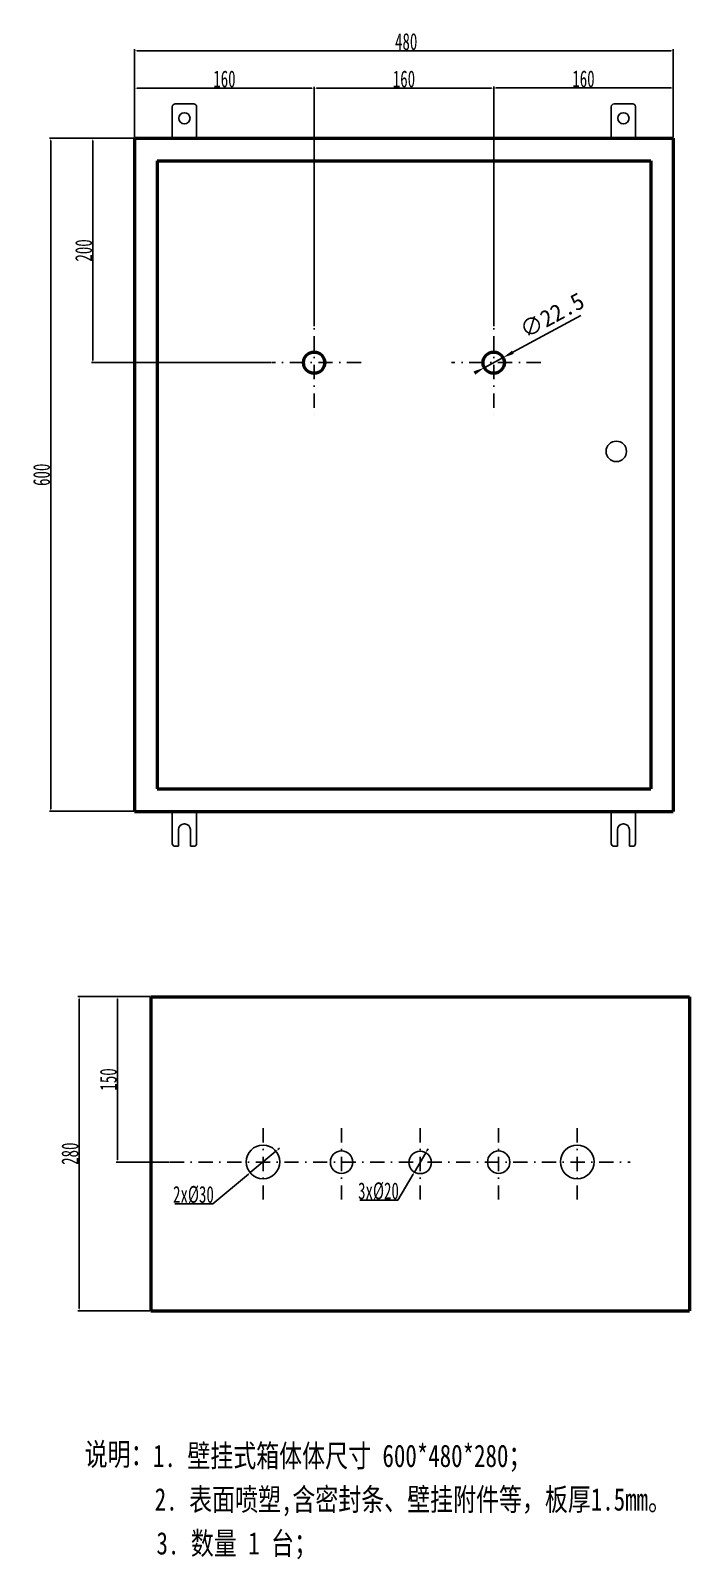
# Model space of a CAD drawing. Header units: millimetres. Extents: x 351 to 10319, y -5939 to 5511.
# Drawn here: x 7853 to 8440, y 1761 to 3124 of the extents above; entities that cross this region are included whole.
import ezdxf

# ---------------------------------------------------------------- set-up
doc = ezdxf.new("R2010")
doc.units = ezdxf.units.MM
doc.linetypes.add('DASHDOT', pattern=[25.4, 12.7, -6.35, 0, -6.35])
doc.layers.add('41', color=7, linetype='Continuous')
doc.styles.add('song', font='SimSun.ttf', dxfattribs={"width": 0.65})
doc.dimstyles.new('ISO-25', dxfattribs={"dimtxt": 3.5, "dimasz": 2, "dimexe": 1.25, "dimexo": 0.625, "dimtad": 1, "dimtoh": 1, "dimtxsty": 'song', "dimcen": 2.5, "dimadec": 0, "dimazin": 0, "dimtfac": 1, "dimtmove": 0, "dimatfit": 3, "dimfxl": 0, "dimarcsym": 0})

# ---------------------------------------------------------------- blocks, each defined once
blk = doc.blocks.new('*D126')
at = {"color": 0, "lineweight": -2}
for p, q in [((7946, 3028.7), (7946, 3107.4)), ((8426, 3028.7), (8426, 3107.4)), ((7948, 3106.1), (8424, 3106.1))]:
    blk.add_line(p, q, dxfattribs=at)
at = {"color": 0}
for points in [[(7948, 3106.4), (7948, 3105.8), (7946, 3106.1)], [(8424, 3106.4), (8424, 3105.8), (8426, 3106.1)]]:
    blk.add_solid(points, dxfattribs=at)
at = {"layer": 'Defpoints', "color": 0}
for p in [(8426, 3106.1), (7946, 3028.1), (8426, 3028.1)]:
    blk.add_point(p, dxfattribs=at)
at = {"color": 0, "insert": (8188, 3114.2), "char_height": 15, "attachment_point": 5, "style": 'song'}
blk.add_mtext('480', dxfattribs=at)
blk = doc.blocks.new('*D127')
at = {"color": 0, "lineweight": -2}
for p, q in [((7945.3, 3028.1), (7870, 3028.1)), ((7871.2, 3026.1), (7871.2, 2430.1)), ((7945.3, 2428.1), (7870, 2428.1))]:
    blk.add_line(p, q, dxfattribs=at)
at = {"color": 0}
for points in [[(7870.9, 3026.1), (7871.5, 3026.1), (7871.2, 3028.1)], [(7870.9, 2430.1), (7871.5, 2430.1), (7871.2, 2428.1)]]:
    blk.add_solid(points, dxfattribs=at)
at = {"layer": 'Defpoints', "color": 0}
for p in [(7946, 3028.1), (7871.2, 2428.1), (7946, 2428.1)]:
    blk.add_point(p, dxfattribs=at)
at = {"color": 0, "lineweight": -3, "insert": (7863.1, 2728.1), "char_height": 15, "attachment_point": 5, "rotation": 90, "style": 'song'}
blk.add_mtext('600', dxfattribs=at)
blk = doc.blocks.new('*D128')
at = {"color": 0, "lineweight": -2}
for p, q in [((7959.8, 2262.9), (7895.3, 2262.9)), ((7896.5, 2260.9), (7896.5, 1984.9)), ((7959.8, 1982.9), (7895.3, 1982.9))]:
    blk.add_line(p, q, dxfattribs=at)
at = {"color": 0}
for points in [[(7896.2, 2260.9), (7896.9, 2260.9), (7896.5, 2262.9)], [(7896.2, 1984.9), (7896.9, 1984.9), (7896.5, 1982.9)]]:
    blk.add_solid(points, dxfattribs=at)
at = {"layer": 'Defpoints', "color": 0}
for p in [(7960.4, 2262.9), (7896.5, 1982.9), (7960.4, 1982.9)]:
    blk.add_point(p, dxfattribs=at)
at = {"color": 0, "insert": (7888.4, 2122.9), "char_height": 15, "attachment_point": 5, "rotation": 90, "style": 'song'}
blk.add_mtext('280', dxfattribs=at)
blk = doc.blocks.new('*D129')
at = {"color": 0, "lineweight": -2}
for p, q in [((7959.8, 2262.9), (7929.5, 2262.9)), ((7930.7, 2260.9), (7930.7, 2117.4)), ((7976.8, 2115.4), (7929.5, 2115.4))]:
    blk.add_line(p, q, dxfattribs=at)
at = {"color": 0}
for points in [[(7930.4, 2260.9), (7931, 2260.9), (7930.7, 2262.9)], [(7930.4, 2117.4), (7931, 2117.4), (7930.7, 2115.4)]]:
    blk.add_solid(points, dxfattribs=at)
at = {"layer": 'Defpoints', "color": 0}
for p in [(7960.4, 2262.9), (7930.7, 2115.4), (7977.4, 2115.4)]:
    blk.add_point(p, dxfattribs=at)
at = {"color": 0, "insert": (7922.6, 2189.1), "char_height": 15, "attachment_point": 5, "rotation": 90, "style": 'song'}
blk.add_mtext('150', dxfattribs=at)
blk = doc.blocks.new('*D130')
at = {"color": 0, "lineweight": -2}
for p, q in [((7945.3, 3028.1), (7907.5, 3028.1)), ((7908.7, 2830.1), (7908.7, 3026.1)), ((8067.7, 2828.1), (7907.5, 2828.1))]:
    blk.add_line(p, q, dxfattribs=at)
at = {"color": 0}
for points in [[(7908.4, 3026.1), (7909, 3026.1), (7908.7, 3028.1)], [(7908.4, 2830.1), (7909, 2830.1), (7908.7, 2828.1)]]:
    blk.add_solid(points, dxfattribs=at)
at = {"layer": 'Defpoints', "color": 0}
for p in [(7908.7, 3028.1), (7946, 3028.1), (8068.3, 2828.1)]:
    blk.add_point(p, dxfattribs=at)
at = {"color": 0, "insert": (7900.6, 2928.1), "char_height": 15, "attachment_point": 5, "rotation": 90, "style": 'song'}
blk.add_mtext('200', dxfattribs=at)
blk = doc.blocks.new('*D131')
at = {"color": 0, "lineweight": -2}
for p, q in [((7946, 3028.7), (7946, 3074)), ((8104, 3072.7), (7948, 3072.7)), ((8106, 2877.8), (8106, 3074))]:
    blk.add_line(p, q, dxfattribs=at)
at = {"color": 0}
for points in [[(7948, 3073.1), (7948, 3072.4), (7946, 3072.7)], [(8104, 3073.1), (8104, 3072.4), (8106, 3072.7)]]:
    blk.add_solid(points, dxfattribs=at)
at = {"layer": 'Defpoints', "color": 0}
for p in [(7946, 3072.7), (7946, 3028.1), (8106, 2877.1)]:
    blk.add_point(p, dxfattribs=at)
at = {"color": 0, "insert": (8026, 3080.9), "char_height": 15, "attachment_point": 5, "style": 'song'}
blk.add_mtext('160', dxfattribs=at)
blk = doc.blocks.new('*D132')
at = {"color": 0, "lineweight": -2}
for p, q in [((8106, 2860.6), (8106, 3074)), ((8108, 3072.8), (8264, 3072.8)), ((8266, 2860.6), (8266, 3074))]:
    blk.add_line(p, q, dxfattribs=at)
at = {"color": 0}
for points in [[(8108, 3073.1), (8108, 3072.4), (8106, 3072.8)], [(8264, 3073.1), (8264, 3072.4), (8266, 3072.8)]]:
    blk.add_solid(points, dxfattribs=at)
at = {"layer": 'Defpoints', "color": 0}
for p in [(8266, 3072.8), (8106, 2860), (8266, 2860)]:
    blk.add_point(p, dxfattribs=at)
at = {"color": 0, "insert": (8186, 3080.9), "char_height": 15, "attachment_point": 5, "style": 'song'}
blk.add_mtext('160', dxfattribs=at)
blk = doc.blocks.new('*D133')
at = {"color": 0, "lineweight": -2}
for p, q in [((8266, 3028.7), (8266, 3074.1)), ((8268, 3072.9), (8424, 3072.9)), ((8426, 3029.3), (8426, 3074.1))]:
    blk.add_line(p, q, dxfattribs=at)
at = {"color": 0}
for points in [[(8268, 3073.2), (8268, 3072.5), (8266, 3072.9)], [(8424, 3073.2), (8424, 3072.5), (8426, 3072.9)]]:
    blk.add_solid(points, dxfattribs=at)
at = {"layer": 'Defpoints', "color": 0}
for p in [(8426, 3072.9), (8266, 3028.1), (8426, 3028.7)]:
    blk.add_point(p, dxfattribs=at)
at = {"color": 0, "insert": (8346, 3081), "char_height": 15, "attachment_point": 5, "style": 'song'}
blk.add_mtext('160', dxfattribs=at)
blk = doc.blocks.new('*D134')
at = {"color": 0, "lineweight": -2}
for p, q in [((8073.5, 2126.5), (8075, 2127.8)), ((8071.9, 2125.2), (8048.9, 2106)), ((8015.7, 2078.2), (8047.4, 2104.7)), ((7981.8, 2078.2), (8015.7, 2078.2))]:
    blk.add_line(p, q, dxfattribs=at)
at = {"color": 0}
for points in [[(8073.2, 2126.7), (8073.7, 2126.2), (8071.9, 2125.2)], [(8047.2, 2104.9), (8047.6, 2104.4), (8048.9, 2106)]]:
    blk.add_solid(points, dxfattribs=at)
at = {"layer": 'Defpoints', "color": 0}
for p in [(8071.9, 2125.2), (8048.9, 2106)]:
    blk.add_point(p, dxfattribs=at)
at = {"color": 0, "insert": (7998.4, 2086.3), "char_height": 15, "attachment_point": 5, "style": 'song'}
blk.add_mtext('2x%%c30', dxfattribs=at)
blk = doc.blocks.new('*D135')
at = {"color": 0, "lineweight": -2}
for p, q in [((8206.5, 2125.5), (8207.5, 2127.2)), ((8205.5, 2123.8), (8195.3, 2106.5)), ((8180.5, 2081.4), (8194.3, 2104.8)), ((8146.7, 2081.4), (8180.5, 2081.4))]:
    blk.add_line(p, q, dxfattribs=at)
at = {"color": 0}
for points in [[(8206.2, 2125.6), (8206.8, 2125.3), (8205.5, 2123.8)], [(8194, 2105), (8194.6, 2104.6), (8195.3, 2106.5)]]:
    blk.add_solid(points, dxfattribs=at)
at = {"layer": 'Defpoints', "color": 0}
for p in [(8205.5, 2123.8), (8195.3, 2106.5)]:
    blk.add_point(p, dxfattribs=at)
at = {"color": 0, "insert": (8163.3, 2089.5), "char_height": 15, "attachment_point": 5, "style": 'song'}
blk.add_mtext('3x%%c20', dxfattribs=at)

msp = doc.modelspace()

# ---------------------------------------------------------------- linework, layer by layer
at = {"lineweight": 50}
for p, q in [((7945.966, 3028.051), (7945.966, 2428.051)), ((7945.966, 3028.051), (8162.419, 3028.051)), ((8162.419, 3028.051), (8425.966, 3028.051)), ((8425.966, 3028.051), (8425.966, 2428.051)), ((7965.966, 3008.051), (7965.966, 2448.051)), ((7965.966, 3008.051), (8162.419, 3008.051)), ((8162.419, 3008.051), (8405.966, 3008.051)), ((8405.966, 3008.051), (8405.966, 2448.051)), ((7965.966, 2448.051), (8162.419, 2448.051)), ((8162.419, 2448.051), (8405.966, 2448.051)), ((7945.966, 2428.051), (8162.419, 2428.051)), ((8162.419, 2428.051), (8425.966, 2428.051)), ((7960.411, 2262.858), (8162.419, 2262.858)), ((7960.411, 2262.858), (7960.411, 1982.858)), ((8162.419, 2262.858), (8440.411, 2262.858)), ((8440.411, 2262.858), (8440.411, 1982.858)), ((7960.411, 1982.858), (8162.419, 1982.858)), ((8162.419, 1982.858), (8440.411, 1982.858))]:
    msp.add_line(p, q, dxfattribs=at)
at = {"linetype": 'DASHDOT', "lineweight": -3}
for p, q in [((8105.966, 2877.129), (8105.966, 2780.87)), ((8265.966, 2877.129), (8265.966, 2780.87)), ((8147.898, 2828.051), (8068.314, 2828.051)), ((8307.898, 2828.051), (8228.314, 2828.051)), ((8060.411, 2081.972), (8060.411, 2149.184)), ((8130.411, 2081.972), (8130.411, 2149.184)), ((8200.411, 2081.972), (8200.411, 2149.184)), ((8270.411, 2081.972), (8270.411, 2149.184)), ((8340.411, 2081.972), (8340.411, 2149.184)), ((7977.449, 2115.358), (8387.598, 2115.358))]:
    msp.add_line(p, q, dxfattribs=at)
at = {"lineweight": -3}
for p, q in [((8343.719, 2869.95), (8283.133, 2837.302)), ((8257.603, 2823.545), (8274.329, 2832.558))]:
    msp.add_line(p, q, dxfattribs=at)
for points in [[(7979.536, 3028.051), (7979.536, 3056.232, -0.41421356), (7982.036, 3058.732), (7998.678, 3058.732, -0.41421356), (8001.178, 3056.232), (8001.178, 3028.051)], [(8392.397, 3028.051), (8392.397, 3056.232, 0.41421356), (8389.897, 3058.732), (8373.255, 3058.732, 0.41421356), (8370.755, 3056.232), (8370.755, 3028.051)], [(7979.536, 2428.051), (7979.536, 2399.461, 0.41421356), (7982.036, 2396.961), (7985.044, 2396.961)], [(7995.669, 2396.961), (7998.678, 2396.961, 0.41421356), (8001.178, 2399.461), (8001.178, 2428.051)], [(8376.263, 2396.961), (8373.255, 2396.961, -0.41421356), (8370.755, 2399.461), (8370.755, 2428.051)], [(8392.397, 2428.051), (8392.397, 2399.461, -0.41421356), (8389.897, 2396.961), (8386.889, 2396.961)], [(7985.044, 2396.961), (7985.044, 2411.838, -0.41421356), (7990.044, 2416.838), (7990.669, 2416.838, -0.41421356), (7995.669, 2411.838), (7995.669, 2396.961)], [(8386.889, 2396.961), (8386.889, 2411.838, 0.41421356), (8381.889, 2416.838), (8381.263, 2416.838, 0.41421356), (8376.263, 2411.838), (8376.263, 2396.961)]]:
    msp.add_lwpolyline(points, format="xyb")
for centre, radius in [((7990.357, 3045.888), 5), ((8381.576, 3045.888), 5), ((8375.271, 2748.988), 9.09), ((8060.411, 2115.578), 15), ((8340.411, 2115.578), 15), ((8130.411, 2115.358), 10), ((8200.411, 2115.139), 10), ((8270.411, 2115.358), 10)]:
    msp.add_circle(centre, radius)
at = {"lineweight": 50}
for centre in [(8105.966, 2828.051), (8265.966, 2828.051)]:
    msp.add_circle(centre, 9.5, dxfattribs=at)
at = {"lineweight": -3}
for points in [[(8282.342, 2838.769), (8283.923, 2835.835), (8274.329, 2832.558)], [(8248.009, 2820.268), (8249.591, 2817.334), (8257.603, 2823.545)]]:
    msp.add_solid(points, dxfattribs=at)

# ---------------------------------------------------------------- texts
at = {"lineweight": -3, "insert": (8317.982, 2870.28), "char_height": 15, "attachment_point": 5, "rotation": 28.318746}
msp.add_mtext('∅{\\fSimSun|b0|i0|c134|p2;22.5}', dxfattribs=at)
at = {"layer": '41', "color": 7, "style": 'song', "width": 0.75}
for s, p in [('说明：', (7901.425, 1845.009)), ('1. 壁挂式箱体体尺寸 600*480*280；', (7962.355, 1843.614)), ('2. 表面喷塑,含密封条、壁挂附件等，板厚1.5mm。', (7963.89, 1804.771)), ('3. 数量 1 台；', (7965.443, 1765.62))]:
    msp.add_text(s, height=20, dxfattribs=at).set_placement(p)

# ---------------------------------------------------------------- dimensions: what is measured, and where the dimension line sits
dim = msp.add_linear_dim(base=(8425.966, 3106.109), p1=(7945.966, 3028.051), p2=(8425.966, 3028.051), dimstyle='ISO-25', override={"dimtxt": 15})
dim.commit()
dim.dimension.update_dxf_attribs({"geometry": '*D126', "text_midpoint": (8188.026, 3106.109), "dimtype": 160})
for base, p1, p2, picture, middle in [((7945.966, 3072.749), (8105.966, 2877.129), (7945.966, 3028.051), '*D131', (8025.966, 3080.874)), ((8265.966, 3072.766), (8105.966, 2860.02), (8265.966, 2860.02), '*D132', (8185.966, 3080.891)), ((8425.966, 3072.878), (8265.966, 3028.051), (8425.966, 3028.676), '*D133', (8345.966, 3081.003))]:
    dim = msp.add_linear_dim(base=base, p1=p1, p2=p2, dimstyle='ISO-25', override={"dimtxt": 15})
    dim.commit()
    dim.dimension.update_dxf_attribs({"geometry": picture, "text_midpoint": middle})
at = {"lineweight": -3}
dim = msp.add_linear_dim(base=(7871.215, 2428.051), p1=(7945.966, 3028.051), p2=(7945.966, 2428.051), angle=90, dimstyle='ISO-25', override={"dimtxt": 15}, dxfattribs=at)
dim.commit()
dim.dimension.update_dxf_attribs({"geometry": '*D127', "text_midpoint": (7863.09, 2728.051)})
for base, p1, p2, picture, middle in [((7908.702, 3028.051), (8068.314, 2828.051), (7945.966, 3028.051), '*D130', (7900.577, 2928.051)), ((7896.517, 1982.858), (7960.411, 2262.858), (7960.411, 1982.858), '*D128', (7888.392, 2122.858))]:
    dim = msp.add_linear_dim(base=base, p1=p1, p2=p2, angle=90, dimstyle='ISO-25', override={"dimtxt": 15})
    dim.commit()
    dim.dimension.update_dxf_attribs({"geometry": picture, "text_midpoint": middle})
dim = msp.add_linear_dim(base=(7930.707, 2115.358), p1=(7960.411, 2262.858), p2=(7977.449, 2115.358), angle=90, text='150', dimstyle='ISO-25', override={"dimtxt": 15})
dim.commit()
dim.dimension.update_dxf_attribs({"geometry": '*D129', "text_midpoint": (7922.582, 2189.108)})
for p1, p2, text, picture, middle in [((8071.918, 2125.2), (8048.904, 2105.956), '2x%%c30', '*D134', (7998.441, 2078.186)), ((8205.487, 2123.755), (8195.335, 2106.523), '3x%%c20', '*D135', (8163.313, 2081.362))]:
    dim = msp.add_diameter_dim_2p(p1=p1, p2=p2, text=text, dimstyle='ISO-25', override={"dimtxt": 15})
    dim.commit()
    dim.dimension.update_dxf_attribs({"geometry": picture, "text_midpoint": middle, "dimtype": 163})

doc.saveas('drawing.dxf')
